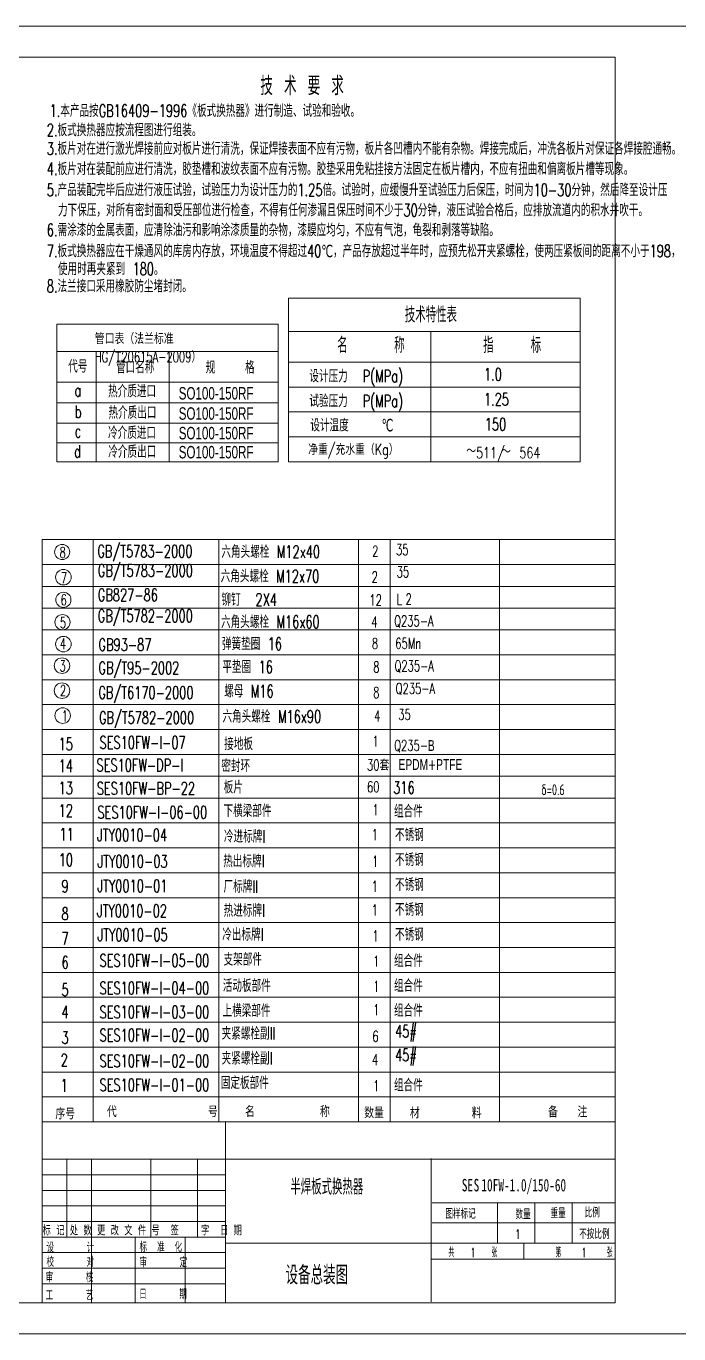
# Model space of a CAD drawing. Header units: millimetres. Extents: x -394 to 6212, y -2458 to 809.
# Drawn here: x 3027.5 to 3237.2, y -1936.1 to -1516.1 of the extents above; entities that cross this region are included whole.
import ezdxf

# ---------------------------------------------------------------- set-up
doc = ezdxf.new("R2010")
doc.units = ezdxf.units.MM
doc.header["$PDSIZE"] = -5
doc.layers.get('0').update_dxf_attribs({"lineweight": 18})
doc.layers.get('DEFPOINTS').update_dxf_attribs({"lineweight": 18})
for name, color, linetype, lineweight, true_color in [('1', 1, 'Continuous', 18, 0xff0000), ('2', 2, 'Continuous', 18, 0xffff00), ('3尺寸线', 2, 'Continuous', 18, 0xffff00)]:
    doc.layers.add(name, color=color, linetype=linetype, lineweight=lineweight, true_color=true_color)
doc.styles.add('HZ', font='txt.shx', dxfattribs={"width": 0.67, "bigfont": 'hztxt.shx'})
doc.styles.get("Standard").update_dxf_attribs({"font": 'txt.shx', "bigfont": 'gbcbig.shx'})
doc.styles.add('标准', font='', dxfattribs={"width": 0.667})
doc.styles.get('标准').set_extended_font_data('宋体')

msp = doc.modelspace()

# ---------------------------------------------------------------- linework, layer by layer
for p, q in [((3048.56342, -1925.97212), (3048.56342, -1879.97212)), ((3178.88893, -1906.97212), (3178.88893, -1893.97212)), ((3190.88893, -1906.97212), (3190.88893, -1893.97212)), ((3202.88893, -1906.97212), (3202.88893, -1893.97212)), ((3157.88893, -1900.44813), (3216.74256, -1900.44813)), ((3157.88893, -1900.44813), (3216.74256, -1900.44813)), ((3062.56342, -1925.97212), (3062.56342, -1904.97212)), ((3078.56342, -1925.97212), (3078.56342, -1904.97212)), ((3032.68019, -1909.97212), (3091.56342, -1909.97212)), ((3032.68019, -1914.97212), (3091.56342, -1914.97212)), ((3032.68019, -1920.02401), (3091.56342, -1920.02401))]:
    msp.add_line(p, q)
at = {"layer": '1'}
for p, q in [((2657.74256, -1526.0524), (3216.74256, -1526.0524)), ((3216.74256, -1526.0524), (3216.74256, -1926.0524)), ((3111.83958, -1655.95841), (3111.83958, -1603.41584)), ((3111.83958, -1603.41584), (3205.48838, -1603.41584)), ((3205.48838, -1603.41584), (3205.48838, -1655.95841)), ((3037.43207, -1611.78028), (3037.43207, -1655.95841)), ((3037.43207, -1611.78028), (3108.48276, -1611.78028)), ((3108.48276, -1655.95841), (3108.48276, -1611.78028)), ((3111.83958, -1614.11552), (3205.48838, -1614.11552)), ((3037.43207, -1655.95841), (3108.48276, -1655.95841)), ((3205.48838, -1655.95841), (3111.83958, -1655.95841)), ((3032.68019, -1925.97212), (3032.68019, -1680.97212)), ((3216.74256, -1680.97212), (3032.68019, -1680.97212)), ((3032.68019, -1879.97212), (3216.80492, -1879.97212)), ((3091.56342, -1925.97212), (3091.56342, -1879.97212)), ((3157.63631, -1925.7682), (3157.63631, -1879.7682)), ((3157.88893, -1893.97212), (3216.74256, -1893.97212)), ((3032.68019, -1904.97212), (3091.56342, -1904.97212)), ((3091.56342, -1906.97212), (3157.63631, -1906.97212)), ((3157.82678, -1912.08254), (3216.6739, -1912.08254)), ((2657.74256, -1926.0524), (3216.74256, -1926.0524))]:
    msp.add_line(p, q, dxfattribs=at)
at = {"layer": '2'}
for p, q in [((3157.54597, -1655.95841), (3157.54597, -1614.11552)), ((3037.43207, -1620.56277), (3108.48276, -1620.56277)), ((3050.00122, -1655.95841), (3050.00122, -1620.56277)), ((3073.42782, -1655.95841), (3073.42782, -1620.56277)), ((3205.48838, -1623.95841), (3111.83958, -1623.95841)), ((3037.43207, -1630.3852), (3108.48276, -1630.3852)), ((3205.48838, -1631.95841), (3111.83958, -1631.95841)), ((3037.43207, -1637.04266), (3108.48276, -1637.04266)), ((3205.48838, -1639.95841), (3111.83958, -1639.95841)), ((3037.43207, -1643.53624), (3108.48276, -1643.53624)), ((3037.43207, -1649.84148), (3108.48276, -1649.84148)), ((3216.80492, -1688.97212), (3032.68019, -1688.97212)), ((3040.56342, -1904.97212), (3040.56342, -1879.97212)), ((3067.56342, -1904.97212), (3067.56342, -1879.97212)), ((3082.56342, -1904.97212), (3082.56342, -1879.97212)), ((3032.68019, -1884.97212), (3091.56342, -1884.97212)), ((3032.68019, -1884.97212), (3091.56342, -1884.97212)), ((3032.68019, -1884.97212), (3091.56342, -1884.97212)), ((3032.68019, -1884.97212), (3091.56342, -1884.97212)), ((3032.68019, -1884.97212), (3091.56342, -1884.97212)), ((3032.68019, -1884.97212), (3091.56342, -1884.97212)), ((3032.68019, -1884.97212), (3091.56342, -1884.97212)), ((3032.68019, -1884.97212), (3091.56342, -1884.97212)), ((3036.80492, -1884.97212), (3091.56342, -1884.97212)), ((3032.68019, -1889.97212), (3091.56342, -1889.97212)), ((3032.68019, -1889.97212), (3091.56342, -1889.97212)), ((3032.68019, -1889.97212), (3091.56342, -1889.97212)), ((3032.68019, -1894.97212), (3091.56342, -1894.97212)), ((3032.68019, -1899.97212), (3091.56342, -1899.97212)), ((3157.63631, -1906.97212), (3216.74256, -1906.97212)), ((3187.38893, -1911.97212), (3187.38893, -1906.97212)), ((3187.38893, -1906.97212), (3187.38893, -1912.08254))]:
    msp.add_line(p, q, dxfattribs=at)
at = {"layer": '2', "linetype": 'ByBlock', "ltscale": 0.5}
msp.add_line((3205.48838, -1647.95841), (3111.83958, -1647.95841), dxfattribs=at)
at = {"layer": '2', "ltscale": 20}
for p, q in [((3049.04669, -1680.97212), (3049.04669, -1780.97212)), ((3216.80492, -1695.97212), (3032.68019, -1695.97212)), ((3216.80492, -1702.97212), (3032.68019, -1702.97212)), ((3216.80492, -1709.97212), (3032.68019, -1709.97212)), ((3216.80492, -1717.97212), (3032.68019, -1717.97212)), ((3216.80492, -1725.97212), (3032.68019, -1725.97212)), ((3216.80492, -1733.97212), (3032.68019, -1733.97212)), ((3216.80492, -1741.97212), (3032.68019, -1741.97212)), ((3216.80492, -1749.97212), (3032.68019, -1749.97212)), ((3216.80492, -1779.97212), (3032.68019, -1779.97212)), ((3216.80492, -1787.97212), (3032.68019, -1787.97212)), ((3216.80492, -1795.97212), (3032.68019, -1795.97212)), ((3216.80492, -1803.97212), (3032.68019, -1803.97212))]:
    msp.add_line(p, q, dxfattribs=at)
at = {"layer": '2', "linetype": 'Continuous'}
for p, q in [((3089.40334, -1680.97212), (3089.40334, -1867.97212)), ((3134.30842, -1680.97212), (3134.30842, -1867.97212)), ((3144.48195, -1680.97212), (3144.48195, -1867.97212)), ((3179.57197, -1680.97212), (3179.57197, -1867.99864)), ((3216.80492, -1756.97212), (3032.68019, -1756.97212)), ((3216.80492, -1756.97212), (3032.68019, -1756.97212)), ((3216.80492, -1763.97212), (3032.68019, -1763.97212)), ((3216.80492, -1771.97212), (3032.68019, -1771.97212)), ((3049.04669, -1771.97212), (3049.04669, -1867.97212)), ((3179.57197, -1773.97212), (3179.57197, -1867.99864)), ((3179.57197, -1773.97212), (3179.57197, -1867.99864)), ((3216.80492, -1811.97212), (3032.68019, -1811.97212)), ((3216.80492, -1819.97212), (3032.68019, -1819.97212)), ((3216.80492, -1827.97212), (3032.68019, -1827.97212)), ((3216.80492, -1835.97212), (3032.68019, -1835.97212)), ((3216.80492, -1843.97212), (3032.68019, -1843.97212)), ((3216.80492, -1851.97212), (3032.68019, -1851.97212)), ((3216.80492, -1859.97212), (3032.68019, -1859.97212)), ((3216.80492, -1867.97212), (3032.68019, -1867.97212)), ((3091.56342, -1867.97212), (3091.56342, -1879.97212))]:
    msp.add_line(p, q, dxfattribs=at)
at = {"layer": '2', "ltscale": 20}
for centre, radius in [((3039.11742, -1684.94334), 2.436), ((3039.50746, -1693.03086), 2.5), ((3039.50071, -1700.29386), 2.436), ((3039.22971, -1707.4772), 2.436), ((3039.50746, -1714.53658), 2.5), ((3039.05302, -1721.44178), 2.5), ((3039.05302, -1729.47134), 2.5), ((3039.27437, -1737.48381), 2.5)]:
    msp.add_circle(centre, radius, dxfattribs=at)
at = {"layer": '3尺寸线'}
msp.add_lwpolyline([(3241.74256, -1936.0524), (2647.74256, -1936.0524), (2647.74256, -1516.0524), (3241.74256, -1516.0524)], close=True, dxfattribs=at)
at = {"layer": 'DEFPOINTS', "color": 0, "linetype": 'ByBlock'}
msp.add_point((3216.74256, -1895.4524), dxfattribs=at)
msp.add_point((3216.74256, -1895.4524), dxfattribs=at)
msp.add_point((3216.74256, -1895.4524), dxfattribs=at)
msp.add_point((3216.74256, -1895.4524), dxfattribs=at)

# ---------------------------------------------------------------- texts
at = {"width": 0.67}
for s, p in [('SES10FW-I-07', (3051.10966, -1748.14211)), ('SES10FW-DP-I', (3050.12037, -1755.39672)), ('SES10FW-BP-22', (3050.20647, -1762.85814)), ('SES10FW-I-06-00', (3050.42023, -1770.53561)), ('JTY0010-04', (3050.3009, -1777.86596)), ('JTY0010-03', (3050.46029, -1786.30346)), ('JTY0010-01', (3050.4073, -1794.18855)), ('JTY0010-02', (3050.26726, -1802.20326)), ('JTY0010-05', (3050.45313, -1809.91428)), ('SES10FW-I-05-00', (3051.10966, -1818.14211)), ('SES10FW-I-04-00', (3051.10966, -1826.99261)), ('SES10FW-I-03-00', (3051.10966, -1834.70061)), ('SES10FW-I-02-00', (3051.10966, -1842.12361)), ('SES10FW-I-02-00', (3051.10966, -1850.40311)), ('SES10FW-I-01-00', (3051.10966, -1858.11161))]:
    msp.add_text(s, height=4, dxfattribs=at).set_placement(p)
for s, height, style, width, p in [('半焊板式换热器', 5, 'HZ', 0.67, (3112.37758, -1891.34692)), ('SE', 4, '标准', 0.667, (3167.46279, -1890.29424)), ('S', 4, '标准', 0.667, (3171.25728, -1890.29424)), ('10FW-1.0/150-60', 4, '标准', 0.667, (3173.74328, -1890.29424)), ('图样标记      ', 3, 'HZ', 0.6, (3162.21491, -1899.05726)), ('       数量     ', 3, 'HZ', 0.6, (3172.52145, -1899.19118)), ('      重量      ', 3, 'HZ', 0.6, (3185.51454, -1898.88596)), ('  比例', 3, 'HZ', 0.6, (3203.72226, -1898.66364)), ('标 记 处 数 更 改 文 件 号  签   字  日 期', 3, 'HZ', 0.65, (3032.83138, -1904.38886)), ('1', 3, 'HZ', 0.6, (3184.66382, -1905.55992)), ('不按比例', 3, 'HZ', 0.6, (3205.17173, -1905.55435)), ('设      计', 3, 'HZ', 0.6, (3034.07044, -1909.85675)), ('标  准  化', 3, 'HZ', 0.6, (3063.94534, -1909.71942)), ('共    1    张              第     1     张', 3, 'HZ', 0.45, (3163.20589, -1911.42518)), ('校      对', 3, 'HZ', 0.6, (3034.07044, -1914.51268)), ('审      定', 3, 'HZ', 0.6, (3063.94534, -1914.65162)), ('审      核', 3, 'HZ', 0.6, (3033.79386, -1919.44488)), ('工      艺', 3, 'HZ', 0.6, (3033.77544, -1925.20587)), ('日      期', 3, 'HZ', 0.6, (3063.84502, -1924.8515))]:
    msp.add_text(s, height=height, dxfattribs=dict(style=style, width=width)).set_placement(p)
at = {"layer": '2', "linetype": 'ByBlock', "ltscale": 0.5, "style": 'HZ', "width": 0.75}
for s, p in [('净重/充水重（Kg）', (3118.12562, -1653.75265)), ('～', (3168.90666, -1654.2213)), ('511/  564', (3172.04753, -1654.81826)), ('～', (3180.06366, -1654.36801))]:
    msp.add_text(s, height=3.5, dxfattribs=at).set_placement(p)
at = {"layer": '2', "style": 'HZ', "width": 0.67}
msp.add_text('设备总装图', height=6, dxfattribs=at).set_placement((3110.85095, -1920.18739))
at = {"layer": '2', "ltscale": 20, "attachment_point": 7, "style": 'HZ'}
for s, insert, char_height, width in [('\\T1;技 术 要 求', (3102.74754, -1538.2344), 6, 42.21), ('\\T1;8', (3038.25342, -1686.85684), 3.5, 3.35), ('\\T1;2', (3138.68488, -1686.4134), 3.5, 3.35), ('\\T1;35', (3146.33627, -1685.94449), 3.5, 6.7), ('\\T1;7', (3038.68995, -1694.97925), 3.5, 3.35), ('\\T1;2', (3138.50493, -1694.72515), 3.5, 3.35), ('\\T1;35', (3146.53994, -1693.08096), 3.5, 6.7), ('\\T1;6', (3038.61571, -1702.06036), 3.5, 3.35), ('\\T1;12', (3137.77676, -1702.13624), 3.5, 6.7), ('\\T1;L', (3146.55048, -1701.92062), 3.5, 2.8475), ('\\T1;2', (3149.39975, -1701.81141), 3.5, 3.35), ('\\T1;5', (3038.36571, -1709.3907), 3.5, 3.35), ('\\T1;4', (3138.38495, -1709.17354), 3.5, 3.35), ('\\T1;Q235-A', (3145.72527, -1709.18644), 3.5, 21.105), ('\\T1;4', (3038.34605, -1716.14136), 3.5, 3.35), ('\\T1;弹簧垫圈 16', (3090.41216, -1716.42479), 4, 27.7571429), ('\\T1;8', (3138.57625, -1716.08651), 3.5, 3.35), ('\\T1;65Mn', (3146.09478, -1716.049), 3.5, 14.74), ('\\T1;3', (3038.22706, -1723.31138), 3.5, 3.35), ('\\T1;平垫圈 16', (3090.55086, -1723.84923), 4, 23.7371429), ('\\T1;8', (3139.0202, -1723.62094), 3.5, 3.35), ('\\T1;Q235-A', (3145.84351, -1723.60834), 3.5, 21.105), ('\\T1;2', (3038.38579, -1731.17144), 3.5, 3.35), ('\\T1;螺母 M16', (3091.12854, -1731.62999), 4, 24.3114286), ('\\T1;8', (3138.9862, -1731.83975), 3.5, 3.35), ('\\T1;Q235-A', (3146.22344, -1730.86716), 3.5, 21.105), ('\\T1;1', (3038.94227, -1739.34776), 3.5, 3.35), ('\\T1;4', (3139.29638, -1739.3434), 3.5, 3.35), ('\\T1;35', (3147.05578, -1738.8924), 3.5, 6.7), ('接地板', (3091.14511, -1748.58334), 4, 12.06), ('Q235-{\\fArial|b0|i0|c0|p32;B}', (3145.72527, -1749.18644), 3.5, 21.105), ('\\T1;密封环', (3090.21548, -1755.61648), 4, 12.06), ('30套', (3137.01575, -1755.12173), 3.5, 10.05), ('板片  ', (3090.98184, -1762.52528), 4, 26.4171429), ('60', (3137.01575, -1762.12173), 3.5, 10.05)]:
    msp.add_mtext(s, dxfattribs=dict(at, insert=insert, char_height=char_height, width=width))
at = {"layer": '2'}
for s, insert, char_height, width, attachment_point, style in [('\\T1;1.本产品按GB16409-1996《板式换热器》进行制造、试验和验收。', (3035.05848, -1545.24621), 4, 141.8890659, 7, 'HZ'), ('\\T1;2.板式换热器应按流程图进行组装。', (3034.17689, -1551.45568), 4, 66.3855879, 7, 'HZ'), ('\\T1;3.板片对在进行激光焊接前应对板片进行清洗，保证焊接表面不应有污物，板片各凹槽内不能有杂物。焊接完成后，冲洗各板片对保证各焊接腔通畅。 ', (3034.17689, -1557.5006), 4, 271.872011, 7, 'HZ'), ('\\T1;4.板片对在装配前应进行清洗，胶垫槽和波纹表面不应有污物。胶垫采用免粘挂接方法固定在板片槽内，不应有扭曲和偏离板片槽等现象。', (3034.18697, -1564.02432), 4, 247.2082802, 7, 'HZ'), ('\\T1;5.产品装配完毕后应进行液压试验，试验压力为设计压力的1.25倍。试验时，应缓慢升至试验压力后保压，时间为10-30分钟，然后降至设计压', (3034.16401, -1570.77962), 4, 268.5794396, 7, 'HZ'), ('\\T1;力下保压，对所有密封面和受压部位进行检查，不得有任何渗漏且保压时间不少于30分钟，液压试验合格后，应排放流道内的积水并吹干。', (3037.76383, -1577.27312), 4, 249.4652967, 7, 'HZ'), ('\\T1;6.需涂漆的金属表面，应清除油污和影响涂漆质量的杂物，漆膜应均匀，不应有气泡，龟裂和剥落等缺陷。', (3034.17424, -1583.66218), 4, 190.266011, 7, 'HZ'), ('7.板式换热器应在干燥通风的库房内存放，环境温度不得超过40℃，产品存放超过半年时，应预先松开夹紧螺栓，使两压紧板间的距离不小于198，', (3034.18351, -1590.39105), 4, 270.4535989, 7, 'HZ'), ('使用时再夹紧到 180。', (3037.74314, -1596.03828), 4, 43.5529451, 7, 'HZ'), ('\\T1;8.法兰接口采用橡胶防尘堵封闭。', (3034.16769, -1601.58469), 4, 61.9635879, 7, 'HZ'), ('\\T1;技术特性表', (3149.14667, -1611.19403), 5, 25.125, 7, 'HZ'), ('管口表（法兰标准HG/{\\fArial|b0|i0|c0|p32;T}20615A-2009）', (3049.58726, -1614.68475), 3.5, 54.0663866, 1, 'HZ'), ('\\T1;名     称 ', (3127.46219, -1621.00322), 5, 40.2, 7, 'HZ'), ('\\T1; 指    标 ', (3171.32551, -1621.00322), 5, 40.28375, 7, 'HZ'), ('\\T1;代号', (3041.0322, -1627.33023), 4, 8.04, 7, 'HZ'), ('\\T1;管口名称', (3056.38306, -1627.56799), 4, 16.08, 7, 'HZ'), ('\\T1;规    格', (3085.19773, -1627.65351), 4, 24.187, 7, 'HZ'), ('\\T1;设计压力  P(MPa)', (3118.49566, -1631.76962), 4, 48.91, 7, 'HZ'), ('\\T1;a', (3043.08157, -1634.99574), 4, 6.7957143, 7, 'HZ'), ('\\T1;热介质进口', (3053.85628, -1635.32036), 4, 20.167, 7, 'HZ'), ('{\\fArial|b0|i0|c0|p32;SO100-150RF}', (3076.53727, -1636.0226), 4, 49.1971429, 7, '标准'), ('\\T1;试验压力  P(MPa)', (3118.49566, -1639.76962), 4, 48.91, 7, 'HZ'), ('\\T1;b', (3043.1911, -1641.87536), 4, 8.7291429, 7, 'HZ'), ('\\T1;热介质出口', (3053.97238, -1642.19877), 4, 20.1, 7, 'HZ'), ('{\\fArial|b0|i0|c0|p32;SO100-150RF}', (3076.53727, -1642.51618), 4, 49.1971429, 7, '标准'), ('\\T1;设计温度', (3118.82836, -1646.25603), 4, 16.08, 7, 'HZ'), ('\\T1;℃', (3141.71822, -1646.26841), 4, 3.9272308, 7, 'HZ'), ('\\T1;c', (3043.12611, -1648.12217), 4, 10.6242857, 7, 'HZ'), ('\\T1;冷介质进口', (3053.83733, -1648.66902), 4, 20.167, 7, 'HZ'), ('{\\fArial|b0|i0|c0|p32;SO100-150RF}', (3076.53727, -1648.82142), 4, 49.1971429, 7, '标准'), ('\\T1;d', (3042.90345, -1654.59836), 4, 6.8914286, 7, 'HZ'), ('\\T1;冷介质出口', (3053.91144, -1654.74429), 4, 20.1, 7, 'HZ'), ('{\\fArial|b0|i0|c0|p32;SO100-150RF}', (3076.53727, -1654.93835), 4, 49.1971429, 7, '标准'), ('{\\fArial|b0|i0|c0|p32;EPDM}+{\\fArial|b0|i0|c0|p32;PTFE}', (3147.15576, -1754.94518), 3.5, 21.105, 7, 'HZ')]:
    msp.add_mtext(s, dxfattribs=dict(at, insert=insert, char_height=char_height, width=width, attachment_point=attachment_point, style=style))
at = {"layer": '2', "char_height": 4, "attachment_point": 7}
for s, insert, width in [('\\W0.67;1.0', (3174.56957, -1629.91176), 9.5714286), ('\\W0.67;1.25', (3174.56957, -1637.91176), 13.4), ('\\W0.67;150', (3174.82947, -1645.91176), 11.4857143), ('\\T1;{\\W0.67;GB/T5783-2000}', (3050.40332, -1688.03267), 50.92), ('\\T1;{\\W0.67;GB/T5783-2000}', (3050.53845, -1694.25546), 50.92), ('\\T1;{\\W0.67;GB827-86}', (3050.5469, -1700.73436), 32.16), ('\\T1;{\\W0.67;GB/T5782-2000}', (3050.53256, -1708.79363), 50.92), ('\\T1;{\\W0.67;GB93-87}', (3050.77488, -1716.71114), 28.3314286), ('\\T1;{\\W0.67;GB/T95-2002}', (3050.77488, -1725.49914), 43.2628571), ('\\T1;{\\W0.67;GB/T6170-2000}', (3050.73385, -1733.44211), 50.92), ('\\T1;{\\W0.67;GB/T5782-2000}', (3050.9291, -1741.49173), 50.92), ('\\W0.67;15', (3037.9617, -1748.63142), 7.6571429), ('\\T1;{\\W0.67;14}', (3037.9617, -1755.63142), 7.6571429), ('\\T1;{\\W0.67;13}', (3037.9617, -1762.77259), 7.6571429)]:
    msp.add_mtext(s, dxfattribs=dict(at, insert=insert, width=width))
at = {"layer": '2', "linetype": 'Continuous', "attachment_point": 7, "style": 'HZ'}
for s, insert, char_height, width in [('\\T1;六角头螺栓 M12x40', (3090.24132, -1686.9038), 4, 48.8812857), ('\\T1;六角头螺栓 M12x70', (3090.01671, -1694.73652), 4, 48.8812857), ('\\T1;铆钉  2X4', (3090.24061, -1702.2478), 4, 27.5657143), ('\\T1;六角头螺栓 M16x60', (3090.12902, -1709.4192), 4, 48.8812857), ('\\T1;六角头螺栓 M16x90', (3090.59969, -1739.80115), 4, 48.8812857), ('\\T1;1', (3138.77727, -1747.46168), 3.5, 3.35), ('316', (3145.44167, -1762.60839), 4, 11.4857143), ('\\T1;12', (3037.9617, -1770.00162), 4, 7.6571429), ('\\T1;下横梁部件', (3090.9353, -1770.09776), 4, 20.1), ('\\T1;1', (3138.77727, -1769.46168), 3.5, 3.35), ('\\T1;组合件', (3145.68444, -1770.2141), 4, 12.06), ('\\T1;11', (3038.23433, -1777.65381), 4, 7.6571429), ('\\T1;冷进标牌I', (3091.06362, -1778.31411), 4, 17.7454286), ('\\T1;1', (3138.4969, -1777.46168), 3.5, 3.35), ('\\T1;不锈钢', (3146.00073, -1777.81561), 4, 12.127), ('\\T1;10', (3038.00245, -1785.81185), 4, 7.6571429), ('\\T1;热出标牌I', (3090.82987, -1786.22823), 4, 17.6784286), ('\\T1;1', (3138.66556, -1786.06979), 3.5, 3.35), ('\\T1;不锈钢', (3146.00073, -1785.81561), 4, 12.127), ('\\T1;9', (3038.90385, -1794.29725), 4, 3.8285714), ('\\T1;厂标牌II', (3090.92768, -1794.40918), 4, 15.1898571), ('\\T1;1', (3138.54354, -1794.10261), 3.5, 3.35), ('\\T1;不锈钢', (3146.00073, -1793.81561), 4, 12.127), ('\\T1;不锈钢', (3146.00073, -1801.81561), 4, 12.127), ('\\T1;8', (3038.90385, -1803.11132), 4, 3.8285714), ('\\T1;热进标牌I', (3090.96779, -1802.11185), 4, 17.7454286), ('\\T1;1', (3138.49266, -1801.68936), 3.5, 3.35), ('\\T1;冷出标牌I', (3090.51732, -1809.81072), 4, 17.6784286), ('\\T1;不锈钢', (3146.00073, -1809.81561), 4, 12.127), ('\\T1;7', (3038.90385, -1811.07243), 4, 3.8285714), ('\\T1;1', (3138.70993, -1809.99676), 3.5, 3.35), ('\\T1;支架部件', (3090.94157, -1817.80636), 4, 16.08), ('\\T1;组合件', (3145.68444, -1818.2141), 4, 12.06), ('\\T1;6', (3038.90385, -1818.7492), 4, 3.8285714), ('\\T1;1', (3139.00108, -1818.12043), 3.5, 3.35), ('\\T1;活动板部件', (3090.69049, -1826.2231), 4, 20.1), ('\\T1;1', (3139.00108, -1826.16193), 3.5, 3.35), ('\\T1;组合件', (3145.68444, -1826.2141), 4, 12.06), ('\\T1;5', (3038.90385, -1827.56327), 4, 3.8285714), ('\\T1;4', (3038.90385, -1834.67139), 4, 3.8285714), ('\\T1;上横梁部件', (3090.60508, -1834.26766), 4, 20.1), ('\\T1;1', (3139.00108, -1833.70043), 3.5, 3.35), ('\\T1;组合件', (3145.68444, -1834.2141), 4, 12.06), ('\\T1;3', (3038.90385, -1842.91682), 4, 3.8285714), ('\\T1;夹紧螺栓副II', (3090.317, -1841.57332), 4, 23.2298571), ('\\T1;6', (3138.72808, -1842.26335), 3.5, 3.35), ('\\T1;45#', (3146.02546, -1842.20091), 4, 11.6771429), ('\\T1;45#', (3146.02547, -1849.82969), 4, 11.6771429), ('\\T1;2', (3038.61914, -1850.1258), 4, 3.8285714), ('\\T1;夹紧螺栓副I', (3090.317, -1849.57332), 4, 21.6984286), ('\\T1;4', (3138.61894, -1849.7634), 3.5, 3.35), ('\\T1;1', (3038.61914, -1858.27037), 4, 3.8285714), ('\\T1;固定板部件', (3090.04907, -1857.44433), 4, 20.1), ('\\T1;1', (3139.00108, -1858.11593), 3.5, 3.35), ('\\T1;组合件', (3145.68444, -1858.2141), 4, 12.06), ('\\T1;序号', (3036.93009, -1867.15084), 3.5, 7.035), ('\\T1;代              号 ', (3053.48027, -1866.45117), 3.5, 59.7975), ('\\T1;名          称', (3097.82988, -1866.40317), 3.5, 42.21), ('\\T1;数量', (3136.11261, -1866.78122), 3.5, 7.035), ('\\T1;材        料', (3150.77069, -1866.83197), 3.5, 35.175), ('\\T1;备   注', (3195.18597, -1866.50178), 3.5, 17.7340625)]:
    msp.add_mtext(s, dxfattribs=dict(at, insert=insert, char_height=char_height, width=width))
at = {"layer": '2', "ltscale": 0.5, "insert": (3192.9506, -1763.05484), "char_height": 3.5, "width": 16.1663269, "attachment_point": 7, "style": 'HZ'}
msp.add_mtext('\\T1;δ=0.6', dxfattribs=at)

doc.saveas('drawing.dxf')
